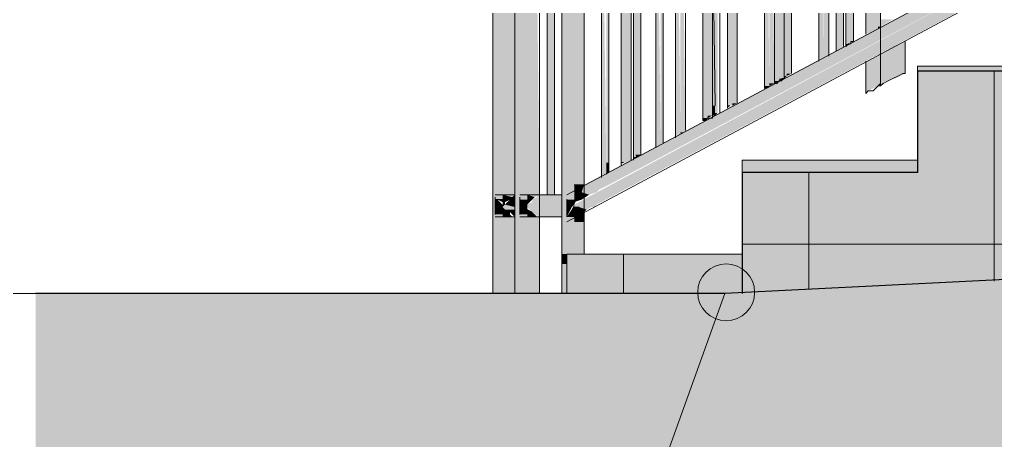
# Model space of a CAD drawing. Header units: millimetres. Extents: x -11345 to 411485, y -9810 to 73012.
# Drawn here: x 113421 to 115093, y -2861 to -2140 of the extents above; entities that cross this region are included whole.
import ezdxf

# ---------------------------------------------------------------- set-up
doc = ezdxf.new("R2010")
doc.units = ezdxf.units.MM
for name, color, linetype in [('PDF _Аннотация', 7, 'Continuous'), ('PDF _Лестницы', 7, 'Continuous'), ('PDF _Линии', 7, 'Continuous'), ('PDF _Отметки', 7, 'Continuous'), ('PDF _Узлы', 7, 'Continuous')]:
    doc.layers.add(name, color=color, linetype=linetype)
doc.layers.add('PDF _Ограждение', color=7, linetype='Continuous', true_color=0x7f7f7f)
doc.layers.add('PDF _Стены штриховка поверхности', color=7, linetype='Continuous', true_color=0xcacbcc)

msp = doc.modelspace()

# ---------------------------------------------------------------- hatches: boundary and pattern name
at = {"layer": 'PDF _Лестницы', "true_color": 0xbabfc5, "transparency": 33554559}
h = msp.add_hatch(color=9, dxfattribs=at)
h.paths.add_polyline_path([(114959.48235, -2219.98621), (114959.48235, -2228.45142), (115255.76477, -2228.45142), (115255.76477, -2219.98621)])
h.paths.add_polyline_path([(114959.48235, -2380.82524), (114658.96732, -2380.82524), (114658.96732, -2401.98827), (114959.48235, -2401.98827)])
at = {"layer": 'PDF _Лестницы', "true_color": 0x3a3a3a, "transparency": 33554559}
msp.add_hatch(color=250, dxfattribs=at).paths.add_polyline_path([(114658.96732, -2541.66427), (114358.45229, -2541.66427), (114358.45229, -2609.38597), (114658.96732, -2609.38597)])
at = {"layer": 'PDF _Ограждение', "transparency": 33554559}
for points in [[(114824.03895, -1834.81906), (114819.80635, -1839.05167), (114819.80635, -2194.59058), (114824.03895, -2190.35797), (114828.27156, -2190.35797), (114832.50417, -2186.12536), (114832.50417, -1830.58646)], [(114515.05871, -2004.1233), (114515.05871, -1999.8907), (114510.82611, -2004.1233), (114510.82611, -2359.66221), (114519.29132, -2355.42961)], [(114523.52393, -2351.197), (114523.52393, -1995.65809), (114519.29132, -1999.8907), (114519.29132, -2355.42961)], [(114468.50005, -2025.28633), (114451.56962, -2033.75155), (114451.56962, -2389.29045), (114455.80223, -2385.05785), (114464.26744, -2385.05785), (114468.50005, -2380.82524)], [(114891.76065, -2203.05579), (114870.59762, -2211.521), (114870.59762, -2266.54488), (114874.83023, -2262.31227), (114891.76065, -2253.84706), (114895.99326, -2253.84706), (114900.22586, -2249.61446), (114917.15629, -2241.14924), (114921.38889, -2241.14924), (114938.31932, -2232.68403), (114938.31932, -2177.66015), (114917.15629, -2186.12536), (114895.99326, -2198.82318), (114891.76065, -2198.82318)]]:
    msp.add_hatch(color=256, dxfattribs=at).paths.add_polyline_path(points)
h = msp.add_hatch(color=256, dxfattribs=at)
h.paths.add_polyline_path([(114798.64332, -1851.74949), (114798.64332, -2207.28839), (114807.10853, -2203.05579), (114807.10853, -2173.42755), (114802.87592, -1851.74949), (114802.87592, -1847.51688)])
h.paths.add_polyline_path([(114794.41071, -1855.98209), (114794.41071, -1851.74949), (114790.17811, -1855.98209), (114790.17811, -2207.28839), (114798.64332, -2207.28839)])
h = msp.add_hatch(color=256, dxfattribs=at)
h.paths.add_polyline_path([(114553.15217, -1982.96027), (114553.15217, -2338.49918), (114557.38477, -2334.26658), (114561.61738, -2334.26658), (114557.38477, -1982.96027), (114557.38477, -1978.72767)])
h.paths.add_polyline_path([(114548.91956, -1987.19288), (114548.91956, -1982.96027), (114544.68696, -1987.19288), (114544.68696, -2338.49918), (114553.15217, -2338.49918)])
at = {"layer": 'PDF _Отметки', "transparency": 33554687}
msp.add_hatch(color=256, dxfattribs=at).paths.add_polyline_path([(114633.57168, -2558.5947), (114620.87386, -2558.5947), (114616.64126, -2562.8273), (114608.17605, -2562.8273), (114599.71083, -2571.29251), (114595.47823, -2571.29251), (114595.47823, -2575.52512), (114587.01302, -2583.99033), (114587.01302, -2588.22294), (114582.78041, -2592.45555), (114582.78041, -2596.68815), (114578.5478, -2600.92076), (114578.5478, -2617.85118), (114582.78041, -2622.08379), (114582.78041, -2630.549), (114587.01302, -2634.78161), (114587.01302, -2639.01421), (114591.24562, -2639.01421), (114595.47823, -2643.24682), (114595.47823, -2647.47942), (114599.71083, -2651.71203), (114603.94344, -2651.71203), (114608.17605, -2655.94464), (114612.40865, -2655.94464), (114616.64126, -2660.17724), (114642.03689, -2660.17724), (114646.2695, -2655.94464), (114650.50211, -2655.94464), (114654.73471, -2651.71203), (114658.96732, -2651.71203), (114667.43253, -2643.24682), (114667.43253, -2639.01421), (114671.66514, -2639.01421), (114671.66514, -2634.78161), (114675.89774, -2630.549), (114675.89774, -2622.08379), (114680.13035, -2617.85118), (114680.13035, -2600.92076), (114675.89774, -2596.68815), (114675.89774, -2592.45555), (114671.66514, -2588.22294), (114671.66514, -2583.99033), (114667.43253, -2579.75773), (114667.43253, -2575.52512), (114663.19993, -2571.29251), (114658.96732, -2571.29251), (114650.50211, -2562.8273), (114642.03689, -2562.8273)])
at = {"layer": 'PDF _Стены штриховка поверхности', "true_color": 0x3a3a3a, "transparency": 33554687}
h = msp.add_hatch(color=250, dxfattribs=at)
h.paths.add_polyline_path([(141701.08737, -2740.59676), (139673.66907, -2740.59676), (139673.66907, -2749.06197), (141701.08737, -2749.06197)], flags=17)
h.paths.add_polyline_path([(146903.80672, -1815.34907), (147025.70578, -1868.67991), (147025.70578, -1809.42343), (146869.09935, -1741.70173), (144735.86591, -1741.70173), (144735.86591, -1889.84294), (141739.18082, -1889.84294), (141739.18082, -2719.43373), (141739.18082, -2770.225), (141739.18082, -2791.38803), (141701.08737, -2791.38803), (141701.08737, -2770.225), (139703.29731, -2770.225), (139673.66907, -2770.225), (139673.66907, -2791.38803), (139631.34301, -2791.38803), (139631.34301, -2770.225), (136770.10132, -2770.225), (136770.10132, -2791.38803), (136732.00787, -2791.38803), (136732.00787, -1974.49506), (135902.41708, -1974.49506), (135902.41708, -2947.99445), (135898.18447, -2956.45967), (135889.71926, -2964.92488), (135877.02144, -2973.39009), (135851.62581, -2981.8553), (135826.23017, -2973.39009), (135809.29975, -2956.45967), (135805.06714, -2943.76185), (135800.83454, -2926.83142), (135800.83454, -1974.49506), (127568.41577, -1974.49506), (127568.41577, -2765.99239), (127564.18316, -2774.45761), (127555.71795, -2787.15542), (127543.02013, -2795.62064), (127534.55492, -2799.85324), (127509.15928, -2799.85324), (127496.46147, -2795.62064), (127483.76365, -2787.15542), (127475.29844, -2774.45761), (127471.06583, -2765.99239), (127471.06583, -2562.8273), (127466.83322, -2562.8273), (127471.06583, -1974.49506), (126992.78135, -1974.49506), (125896.53638, -1978.72767), (125896.53638, -1974.49506), (119581.48815, -1974.49506), (119577.25555, -2465.47736), (119573.02294, -2478.17518), (119564.55773, -2490.873), (119556.09252, -2495.10561), (119530.69688, -2503.57082), (119505.30125, -2495.10561), (119496.83603, -2490.873), (119488.37082, -2478.17518), (119484.13822, -2473.94258), (119484.13822, -2465.47736), (119479.90561, -2448.54694), (119479.90561, -1974.49506), (118523.33664, -1974.49506), (118523.33664, -1889.84294), (117566.76767, -1889.84294), (117566.76767, -1690.91046), (116296.98586, -1690.91046), (116296.98586, -1889.84294), (115556.2798, -1889.84294), (115556.2798, -2059.14718), (115259.99738, -2059.14718), (115259.99738, -2228.45142), (114959.48235, -2228.45142), (114959.48235, -2401.98827), (114658.96732, -2401.98827), (114658.96732, -2609.38597), (114917.15629, -2596.68815), (115734.04926, -2554.36209), (117499.04598, -2490.873), (118552.96488, -2473.94258), (118574.12791, -2473.94258), (118574.12791, -2821.01627), (118607.98876, -2821.01627), (125888.07117, -2765.99239), (125909.2342, -2765.99239), (125909.2342, -2994.55312), (126895.43141, -3032.64657), (126992.78135, -3032.64657), (127009.71177, -3036.87918), (127725.02219, -3062.27482), (127725.02219, -3155.39215), (127763.11565, -3155.39215), (127763.11565, -2473.94258), (127725.02219, -2473.94258), (127725.02219, -2469.70997), (127843.53516, -2469.70997), (127843.53516, -2291.94052), (127623.43965, -2291.94052), (127623.43965, -2245.38185), (127619.20704, -2249.61446), (127614.97444, -2249.61446), (127614.97444, -2025.28633), (127636.13747, -2004.1233), (127669.99831, -2004.1233), (127686.92874, -2050.68197), (127784.27868, -2050.68197), (127801.2091, -2004.1233), (127835.06995, -2004.1233), (127852.00037, -2050.68197), (127953.58292, -2050.68197), (127970.51334, -2004.1233), (128004.37419, -2004.1233), (128021.30462, -2050.68197), (128118.65456, -2050.68197), (128135.58498, -2004.1233), (128169.44583, -2004.1233), (128186.37625, -2050.68197), (128283.72619, -2050.68197), (128300.65662, -2004.1233), (128338.75007, -2004.1233), (128338.75007, -2012.58852), (128342.98268, -2025.28633), (128355.68049, -2050.68197), (128453.03043, -2050.68197), (128457.26304, -2042.21676), (128457.26304, -2025.28633), (128465.72825, -2012.58852), (128469.96086, -2004.1233), (128512.28692, -2004.1233), (128529.21734, -2050.68197), (128626.56728, -2050.68197), (128643.49771, -2004.1233), (128677.35855, -2004.1233), (128694.28898, -2050.68197), (128791.63892, -2050.68197), (128808.56934, -2004.1233), (128842.43019, -2004.1233), (128859.36061, -2050.68197), (128956.71055, -2050.68197), (128973.64098, -2004.1233), (129011.73443, -2004.1233), (129028.66486, -2050.68197), (129126.0148, -2050.68197), (129142.94522, -2004.1233), (129176.80607, -2004.1233), (129185.27128, -2025.28633), (129193.73649, -2050.68197), (129291.08643, -2050.68197), (129291.08643, -2025.28633), (129312.24946, -2004.1233), (129346.11031, -2004.1233), (129363.04073, -2050.68197), (129460.39067, -2050.68197), (129477.3211, -2004.1233), (129511.18195, -2004.1233), (129528.11237, -2050.68197), (129625.46231, -2050.68197), (129642.39273, -2004.1233), (129680.48619, -2004.1233), (129697.41661, -2050.68197), (129794.76655, -2050.68197), (129811.69698, -2004.1233), (129845.55782, -2004.1233), (129862.48825, -2050.68197), (129959.83819, -2050.68197), (129976.76861, -2004.1233), (130010.62946, -2004.1233), (130019.09467, -2025.28633), (130027.55988, -2050.68197), (130124.90982, -2050.68197), (130124.90982, -2025.28633), (130146.07285, -2004.1233), (130179.9337, -2004.1233), (130196.86413, -2050.68197), (130294.21406, -2050.68197), (130311.14449, -2004.1233), (130345.00534, -2004.1233), (130361.93576, -2050.68197), (130463.51831, -2050.68197), (130480.44873, -2004.1233), (130514.30958, -2004.1233), (130531.24, -2050.68197), (130628.58994, -2050.68197), (130645.52037, -2004.1233), (130679.38122, -2004.1233), (130696.31164, -2050.68197), (130793.66158, -2050.68197), (130810.592, -2004.1233), (130848.68546, -2004.1233), (130848.68546, -2012.58852), (130852.91806, -2025.28633), (130865.61588, -2050.68197), (130962.96582, -2050.68197), (130967.19843, -2042.21676), (130967.19843, -2025.28633), (130975.66364, -2012.58852), (130979.89624, -2004.1233), (131017.9897, -2004.1233), (131039.15273, -2050.68197), (131136.50267, -2050.68197), (131153.43309, -2004.1233), (131187.29394, -2004.1233), (131204.22437, -2050.68197), (131301.5743, -2050.68197), (131318.50473, -2004.1233), (131352.36558, -2004.1233), (131369.296, -2050.68197), (131466.64594, -2050.68197), (131483.57636, -2004.1233), (131521.66982, -2004.1233), (131538.60024, -2050.68197), (131635.95018, -2050.68197), (131652.88061, -2004.1233), (131686.74146, -2004.1233), (131690.97406, -2021.05373), (131695.20667, -2025.28633), (131695.20667, -2033.75155), (131703.67188, -2050.68197), (131801.02182, -2050.68197), (131809.48703, -2033.75155), (131809.48703, -2025.28633), (131813.71964, -2021.05373), (131817.95224, -2004.1233), (131864.51091, -2004.1233), (131881.44133, -2050.68197), (131978.79127, -2050.68197), (131995.7217, -2004.1233), (132029.58255, -2004.1233), (132046.51297, -2050.68197), (132143.86291, -2050.68197), (132160.79333, -2004.1233), (132198.88679, -2004.1233), (132215.81721, -2050.68197), (132313.16715, -2050.68197), (132330.09757, -2004.1233), (132363.95842, -2004.1233), (132363.95842, -2063.37979), (132402.05188, -2063.37979), (132402.05188, -2291.94052), (132101.53685, -2291.94052), (132101.53685, -2469.70997), (132270.84109, -2469.70997), (132270.84109, -2473.94258), (127767.34825, -2473.94258), (127767.34825, -3155.39215), (132258.14327, -3176.55518), (132270.84109, -3176.55518), (136609.26229, -3290.83554), (143144.40603, -3273.90512), (144735.86591, -3256.97469), (144773.95936, -3256.97469), (146268.06929, -3223.11385), (149226.66092, -3142.69433), (149243.59135, -3142.69433), (149243.59135, -3138.46173), (156997.72563, -3019.94876), (159177.51775, -2986.08791), (159177.51775, -2952.22706), (159160.58732, -2952.22706), (159160.58732, -1889.84294), (151888.97013, -1889.84294), (151893.20273, -2753.29458), (151893.20273, -2765.99239), (151888.97013, -2774.45761), (151884.73752, -2787.15542), (151867.8071, -2804.08585), (151842.41146, -2812.55106), (151817.01583, -2804.08585), (151800.0854, -2787.15542), (151795.8528, -2778.69021), (151795.8528, -2774.45761), (151791.62019, -2757.52718), (151791.62019, -1889.84294), (149086.98492, -1889.84294), (149086.98492, -1902.54076), (149171.63704, -1940.63421), (149501.78032, -1940.63421), (149531.40856, -1944.86682), (149548.33898, -1953.33203), (149577.96723, -1982.96027), (149590.66504, -2008.35591), (149594.89765, -2033.75155), (149594.89765, -2190.35797), (149586.43244, -2215.75361), (149573.73462, -2241.14924), (149556.8042, -2253.84706), (149548.33898, -2262.31227), (149539.87377, -2266.54488), (149518.71074, -2270.77749), (149506.01292, -2275.01009), (149184.33486, -2275.01009), (149184.33486, -2270.77749), (149167.40444, -2270.77749), (149091.21753, -2236.91664), (149086.98492, -2236.91664), (149086.98492, -2774.45761), (149082.75232, -2778.69021), (149108.14795, -2787.15542), (149108.14795, -2791.38803), (149120.84577, -2795.62064), (149146.24141, -2808.31845), (149150.47401, -2812.55106), (149226.66092, -2842.1793), (149226.66092, -2846.41191)])
h.paths.add_polyline_path([(147025.70578, -1741.70173), (147008.77535, -1741.70173), (147008.77535, -1745.93434), (147025.70578, -1754.39955)], flags=17)
at = {"layer": 'PDF _Узлы', "true_color": 0xffffff, "transparency": 33554687}
msp.add_hatch(color=7, dxfattribs=at).paths.add_polyline_path([(118574.12791, -2825.24888), (118574.12791, -2473.94258), (117490.58077, -2490.873), (115729.81665, -2554.36209), (114629.33908, -2609.38597), (113448.44199, -2609.38597), (113448.44199, -5652.62972), (166626.90439, -5652.62972), (166626.90439, -2808.31845), (164260.87761, -2808.31845), (162597.46343, -2952.22706), (158627.27896, -3007.25094), (149175.86965, -3146.92694), (145154.8939, -3256.97469), (143123.243, -3273.90512), (136609.26229, -3290.83554), (136033.62787, -3273.90512), (132253.91067, -3176.55518), (127725.02219, -3155.39215), (127725.02219, -3062.27482), (125909.2342, -2994.55312), (125909.2342, -2765.99239), (120694.66355, -2804.08585), (119264.0427, -2816.78367)])

# ---------------------------------------------------------------- linework, layer by layer
at = {"layer": 'PDF _Аннотация', "lineweight": 20}
msp.add_lwpolyline([(113469.60502, -2609.38597), (112872.80757, -2609.38597)], dxfattribs=at)
at = {"layer": 'PDF _Лестницы', "lineweight": 9}
for points in [[(114358.45229, -2609.38597), (114358.45229, -2541.66427), (114658.96732, -2541.66427), (114658.96732, -2380.82524), (114959.48235, -2380.82524), (114959.48235, -2219.98621), (115255.76477, -2219.98621), (115255.76477, -2059.14718)], [(114455.80223, -2609.38597), (114455.80223, -2541.66427)]]:
    msp.add_lwpolyline(points, dxfattribs=at)
at = {"layer": 'PDF _Лестницы', "color": 9, "lineweight": 0, "true_color": 0xbabfc5}
msp.add_lwpolyline([(114658.96732, -2609.38597), (114658.96732, -2609.38597), (114658.96732, -2609.38597)], dxfattribs=at)
at = {"layer": 'PDF _Линии', "lineweight": 30}
for points in [[(118523.33664, -1889.84294), (115556.2798, -1889.84294), (115556.2798, -2059.14718), (115259.99738, -2059.14718), (115259.99738, -2228.45142), (114959.48235, -2228.45142), (114959.48235, -2401.98827), (114658.96732, -2401.98827), (114658.96732, -2609.38597)], [(122734.77966, -2791.38803), (120694.66355, -2804.08585), (119509.53385, -2812.55106), (118574.12791, -2825.24888), (118574.12791, -2473.94258), (117490.58077, -2490.873), (115729.81665, -2554.36209), (114629.33908, -2609.38597), (113448.44199, -2609.38597)]]:
    msp.add_lwpolyline(points, dxfattribs=at)
at = {"layer": 'PDF _Ограждение', "color": 7, "lineweight": 9, "ltscale": 3.555878}
for points in [[(114895.99326, -2253.84706), (114895.99326, -1098.34561)], [(114870.59762, -1111.04343), (114870.59762, -2164.96233)], [(114832.50417, -1132.20646), (114832.50417, -2186.12536)], [(114836.73677, -1132.20646), (114836.73677, -2186.12536)], [(114849.43459, -2177.66015), (114849.43459, -1123.74125)], [(114790.17811, -1153.36949), (114790.17811, -2211.521)], [(114807.10853, -2203.05579), (114807.10853, -1144.90428)], [(114819.80635, -2194.59058), (114819.80635, -1140.67167)], [(114743.61944, -1178.76512), (114743.61944, -2232.68403)], [(114697.06077, -1204.16076), (114697.06077, -2258.07967)], [(114650.50211, -1229.5564), (114650.50211, -2283.4753)], [(114620.87386, -2300.40573), (114620.87386, -1246.48682)], [(114633.57168, -2291.94052), (114633.57168, -1238.02161)], [(114591.24562, -1259.18464), (114591.24562, -2313.10355)], [(114544.68696, -2342.73179), (114544.68696, -1284.58028)], [(114561.61738, -1276.11506), (114561.61738, -2330.03397)], [(114523.52393, -2351.197), (114523.52393, -1297.27809)], [(114485.43047, -2372.36003), (114485.43047, -1318.44112)], [(114510.82611, -1305.74331), (114510.82611, -2359.66221)], [(114451.56962, -2389.29045), (114451.56962, -1335.37155)], [(114468.50005, -1326.90634), (114468.50005, -2380.82524)], [(114472.73265, -1326.90634), (114472.73265, -2380.82524)], [(114417.70877, -1352.30197), (114417.70877, -2410.45349)], [(114430.40659, -2401.98827), (114430.40659, -1343.83676)], [(114388.08053, -2541.66427), (114388.08053, -1369.2324)]]:
    msp.add_lwpolyline(points, dxfattribs=at)
at = {"layer": 'PDF _Ограждение', "color": 7, "lineweight": 9}
for points in [[(114849.43459, -1115.27603), (114849.43459, -2177.66015), (114845.20199, -2177.66015), (114845.20199, -2181.89276), (114840.96938, -2181.89276), (114836.73677, -2186.12536), (114836.73677, -1123.74125)], [(114730.92162, -1182.99773), (114730.92162, -2241.14924), (114726.68902, -2241.14924), (114726.68902, -2245.38185), (114722.45641, -2245.38185), (114718.2238, -2249.61446), (114713.9912, -2249.61446), (114713.9912, -1191.46294)], [(114608.17605, -1246.48682), (114608.17605, -2304.63833), (114608.17605, -2308.87094), (114603.94344, -2308.87094), (114599.71083, -2308.87094), (114595.47823, -2313.10355), (114591.24562, -2313.10355), (114591.24562, -1254.95203)], [(114485.43047, -1309.97591), (114485.43047, -2372.36003), (114481.19786, -2372.36003), (114476.96526, -2376.59264), (114472.73265, -2376.59264), (114472.73265, -2380.82524), (114472.73265, -1318.44112)], [(114349.98708, -2609.38597), (114349.98708, -1381.93022), (114354.21968, -1381.93022), (114362.6849, -1377.69761), (114371.15011, -1373.465), (114379.61532, -1369.2324), (114383.84793, -1364.99979)], [(114388.08053, -1360.76718), (114388.08053, -2541.66427)], [(116055.72732, -1800.95821), (115556.2798, -1800.95821), (114358.45229, -2440.08173)], [(114358.45229, -2486.64039), (115568.97762, -1839.05167), (116055.72732, -1839.05167)], [(114938.31932, -2177.66015), (114938.31932, -2232.68403), (114934.08671, -2232.68403), (114925.6215, -2236.91664), (114917.15629, -2241.14924), (114908.69108, -2245.38185), (114900.22586, -2249.61446), (114895.99326, -2253.84706)], [(114819.80635, -2194.59058), (114819.80635, -2194.59058)], [(114790.17811, -2211.521), (114790.17811, -2211.521)], [(114870.59762, -2211.521), (114870.59762, -2266.54488), (114874.83023, -2262.31227), (114883.29544, -2262.31227), (114891.76065, -2253.84706), (114895.99326, -2249.61446)], [(114697.06077, -2258.07967), (114697.06077, -2258.07967)], [(114633.57168, -2291.94052), (114633.57168, -2291.94052)], [(114544.68696, -2338.49918), (114544.68696, -2338.49918)], [(114510.82611, -2359.66221), (114510.82611, -2359.66221)], [(114451.56962, -2389.29045), (114451.56962, -2389.29045)], [(114417.70877, -2410.45349), (114417.70877, -2410.45349)], [(114269.56756, -2440.08173), (114235.70671, -2440.08173)], [(114349.98708, -2440.08173), (114278.03277, -2440.08173)], [(114235.70671, -2444.31433), (114235.70671, -2461.24476), (114235.70671, -2473.94258)], [(114278.03277, -2444.31433), (114278.03277, -2461.24476), (114278.03277, -2473.94258)], [(114358.45229, -2478.17518), (114358.45229, -2473.94258), (114358.45229, -2469.70997), (114358.45229, -2461.24476), (114358.45229, -2457.01215), (114358.45229, -2452.77955), (114358.45229, -2448.54694)], [(114235.70671, -2478.17518), (114269.56756, -2478.17518)], [(114278.03277, -2478.17518), (114349.98708, -2478.17518)]]:
    msp.add_lwpolyline(points, dxfattribs=at)
at = {"layer": 'PDF _Ограждение', "color": 7, "lineweight": 9, "ltscale": 3.555878}
msp.add_lwpolyline([(114713.9912, -2249.61446), (114713.9912, -1195.69555)], close=True, dxfattribs=at)
at = {"layer": 'PDF _Ограждение', "color": 7, "lineweight": 9, "ltscale": 5.291485}
for points in [[(114231.47411, -1381.93022), (114231.47411, -2609.38597)], [(114269.56756, -2609.38597), (114269.56756, -1381.93022)], [(114311.89362, -1381.93022), (114311.89362, -2609.38597)]]:
    msp.add_lwpolyline(points, dxfattribs=at)
at = {"layer": 'PDF _Ограждение', "color": 7, "lineweight": 9, "ltscale": 3.59821}
for points in [[(114324.59144, -1381.93022), (114324.59144, -2440.08173)], [(114337.28926, -2440.08173), (114337.28926, -1381.93022)], [(114349.98708, -1381.93022), (114349.98708, -2609.38597)]]:
    msp.add_lwpolyline(points, dxfattribs=at)
at = {"layer": 'PDF _Ограждение', "lineweight": 0}
for points in [[(114612.40865, -2287.70791), (114608.17605, -1953.33203), (114612.40865, -2287.70791)], [(114895.99326, -2253.84706), (114891.76065, -2253.84706), (114895.99326, -2253.84706)], [(114637.80429, -2287.70791), (114633.57168, -2287.70791), (114637.80429, -2287.70791)], [(114544.68696, -2338.49918), (114544.68696, -2338.49918), (114544.68696, -2338.49918)], [(114544.68696, -2338.49918), (114544.68696, -2338.49918), (114544.68696, -2338.49918)], [(114557.38477, -2334.26658), (114553.15217, -2334.26658), (114557.38477, -2334.26658)], [(114481.19786, -2372.36003), (114476.96526, -2372.36003), (114481.19786, -2372.36003)], [(114455.80223, -2385.05785), (114451.56962, -2385.05785), (114455.80223, -2385.05785)], [(114388.08053, -2423.1513), (114371.15011, -2423.1513), (114388.08053, -2423.1513)], [(114269.56756, -2444.31433), (114269.56756, -2440.08173), (114269.56756, -2444.31433)], [(114248.40453, -2448.54694), (114235.70671, -2448.54694), (114248.40453, -2448.54694)], [(114278.03277, -2448.54694), (114278.03277, -2448.54694), (114278.03277, -2448.54694)], [(114278.03277, -2448.54694), (114278.03277, -2448.54694), (114278.03277, -2448.54694)], [(114286.49799, -2452.77955), (114278.03277, -2448.54694), (114286.49799, -2452.77955)], [(114286.49799, -2452.77955), (114278.03277, -2452.77955), (114286.49799, -2452.77955)], [(114358.45229, -2448.54694), (114358.45229, -2448.54694), (114358.45229, -2448.54694)], [(114358.45229, -2448.54694), (114358.45229, -2448.54694), (114358.45229, -2448.54694)], [(114366.9175, -2452.77955), (114358.45229, -2448.54694), (114366.9175, -2452.77955)], [(114366.9175, -2457.01215), (114358.45229, -2457.01215), (114366.9175, -2457.01215)], [(114371.15011, -2457.01215), (114371.15011, -2457.01215), (114371.15011, -2457.01215)], [(114239.93932, -2469.70997), (114235.70671, -2469.70997), (114239.93932, -2469.70997)], [(114282.26538, -2469.70997), (114278.03277, -2469.70997), (114282.26538, -2469.70997)], [(114299.1958, -2469.70997), (114290.73059, -2465.47736), (114299.1958, -2469.70997)], [(114299.1958, -2469.70997), (114290.73059, -2469.70997), (114299.1958, -2469.70997)], [(114379.61532, -2461.24476), (114371.15011, -2461.24476), (114379.61532, -2461.24476)], [(114388.08053, -2469.70997), (114371.15011, -2469.70997), (114388.08053, -2469.70997)], [(114269.56756, -2478.17518), (114248.40453, -2478.17518), (114269.56756, -2478.17518)], [(114307.66102, -2478.17518), (114290.73059, -2478.17518), (114307.66102, -2478.17518)]]:
    msp.add_lwpolyline(points, dxfattribs=at)
for points in [[(114836.73677, -2186.12536), (114836.73677, -2186.12536), (114836.73677, -2186.12536)], [(114845.20199, -2177.66015), (114845.20199, -2177.66015), (114845.20199, -2177.66015)], [(114819.80635, -2194.59058), (114819.80635, -2194.59058), (114819.80635, -2194.59058)], [(114790.17811, -2207.28839), (114790.17811, -2207.28839), (114790.17811, -2207.28839)], [(114713.9912, -2249.61446), (114713.9912, -2249.61446), (114713.9912, -2249.61446)], [(114730.92162, -2241.14924), (114730.92162, -2241.14924), (114730.92162, -2241.14924)], [(114612.40865, -2304.63833), (114612.40865, -2304.63833), (114612.40865, -2304.63833)], [(114510.82611, -2359.66221), (114510.82611, -2359.66221), (114510.82611, -2359.66221)], [(114472.73265, -2376.59264), (114472.73265, -2376.59264), (114472.73265, -2376.59264)], [(114417.70877, -2406.22088), (114417.70877, -2406.22088), (114417.70877, -2406.22088)], [(114269.56756, -2440.08173), (114269.56756, -2440.08173), (114269.56756, -2440.08173)], [(114278.03277, -2448.54694), (114278.03277, -2448.54694), (114278.03277, -2448.54694)], [(114358.45229, -2448.54694), (114358.45229, -2448.54694), (114358.45229, -2448.54694)], [(114278.03277, -2469.70997), (114278.03277, -2469.70997), (114278.03277, -2469.70997)], [(114388.08053, -2469.70997), (114388.08053, -2469.70997), (114388.08053, -2469.70997)], [(114269.56756, -2478.17518), (114269.56756, -2478.17518), (114269.56756, -2478.17518)], [(114358.45229, -2478.17518), (114358.45229, -2478.17518), (114358.45229, -2478.17518)]]:
    msp.add_lwpolyline(points, close=True, dxfattribs=at)
at = {"layer": 'PDF _Ограждение', "transparency": 33554559}
for points in [[(114845.20199, -1132.20646), (114836.73677, -1132.20646), (114845.20199, -2181.89276)], [(114836.73677, -1132.20646), (114845.20199, -2181.89276), (114836.73677, -2181.89276)], [(114849.43459, -1123.74125), (114845.20199, -1123.74125), (114849.43459, -2177.66015)], [(114845.20199, -1123.74125), (114849.43459, -2177.66015), (114845.20199, -2177.66015)], [(114722.45641, -1195.69555), (114713.9912, -1195.69555), (114722.45641, -2245.38185)], [(114713.9912, -1195.69555), (114722.45641, -2245.38185), (114713.9912, -2245.38185)], [(114730.92162, -1187.23034), (114722.45641, -1187.23034), (114730.92162, -2241.14924)], [(114722.45641, -1187.23034), (114730.92162, -2241.14924), (114722.45641, -2241.14924)], [(114599.71083, -1259.18464), (114591.24562, -1259.18464), (114599.71083, -2308.87094)], [(114591.24562, -1259.18464), (114599.71083, -2308.87094), (114591.24562, -2308.87094)], [(114608.17605, -1254.95203), (114599.71083, -1254.95203), (114608.17605, -2173.42755)], [(114599.71083, -1254.95203), (114608.17605, -2173.42755), (114599.71083, -2173.42755)], [(114485.43047, -1318.44112), (114476.96526, -1318.44112), (114485.43047, -2372.36003)], [(114476.96526, -1318.44112), (114485.43047, -2372.36003), (114476.96526, -2372.36003)], [(114476.96526, -1322.67373), (114472.73265, -1322.67373), (114476.96526, -2376.59264)], [(114472.73265, -1322.67373), (114476.96526, -2376.59264), (114472.73265, -2376.59264)], [(114371.15011, -1386.16282), (114349.98708, -1386.16282), (114371.15011, -2448.54694)], [(114349.98708, -1386.16282), (114371.15011, -2448.54694), (114349.98708, -2448.54694)], [(114388.08053, -1373.465), (114371.15011, -1373.465), (114388.08053, -2423.1513)], [(114371.15011, -1373.465), (114388.08053, -2423.1513), (114371.15011, -2423.1513)], [(114735.15423, -1885.61033), (114730.92162, -1885.61033), (114735.15423, -2236.91664)], [(114730.92162, -1885.61033), (114735.15423, -2236.91664), (114730.92162, -2236.91664)], [(114743.61944, -1885.61033), (114735.15423, -1885.61033), (114743.61944, -2173.42755)], [(114735.15423, -1885.61033), (114743.61944, -2173.42755), (114735.15423, -2173.42755)], [(114701.29338, -1902.54076), (114697.06077, -1902.54076), (114705.52599, -2253.84706)], [(114697.06077, -1902.54076), (114705.52599, -2253.84706), (114697.06077, -2253.84706)], [(114709.75859, -1902.54076), (114705.52599, -1902.54076), (114713.9912, -2249.61446)], [(114705.52599, -1902.54076), (114713.9912, -2249.61446), (114705.52599, -2249.61446)], [(114642.03689, -1936.40161), (114633.57168, -1936.40161), (114642.03689, -2287.70791)], [(114633.57168, -1936.40161), (114642.03689, -2287.70791), (114633.57168, -2287.70791)], [(114650.50211, -1932.169), (114642.03689, -1932.169), (114650.50211, -2173.42755)], [(114642.03689, -1932.169), (114650.50211, -2173.42755), (114642.03689, -2173.42755)], [(114608.17605, -1953.33203), (114612.40865, -2287.70791), (114608.17605, -2287.70791)], [(114616.64126, -1949.09943), (114612.40865, -1949.09943), (114616.64126, -2300.40573)], [(114612.40865, -1949.09943), (114616.64126, -2300.40573), (114612.40865, -2300.40573)], [(114870.59762, -1978.72767), (114870.59762, -2156.49712), (114891.76065, -2156.49712)], [(114870.59762, -1978.72767), (114891.76065, -1978.72767), (114891.76065, -2156.49712)], [(114891.76065, -1978.72767), (114891.76065, -2152.26452), (114895.99326, -2152.26452)], [(114891.76065, -1978.72767), (114895.99326, -1978.72767), (114895.99326, -2152.26452)], [(115166.88004, -2008.35591), (114430.40659, -2423.1513), (114388.08053, -2423.1513)], [(115209.20611, -2008.35591), (115166.88004, -2008.35591), (114430.40659, -2423.1513)], [(115145.71701, -2042.21676), (114409.24356, -2457.01215), (114371.15011, -2457.01215)], [(115188.04308, -2042.21676), (115145.71701, -2042.21676), (114409.24356, -2457.01215)], [(114421.94138, -2054.91458), (114417.70877, -2054.91458), (114426.17399, -2406.22088)], [(114417.70877, -2054.91458), (114426.17399, -2406.22088), (114417.70877, -2406.22088)], [(114430.40659, -2050.68197), (114426.17399, -2050.68197), (114430.40659, -2385.05785)], [(114426.17399, -2050.68197), (114430.40659, -2385.05785), (114426.17399, -2385.05785)], [(114248.40453, -2084.54282), (114231.47411, -2084.54282), (114248.40453, -2448.54694)], [(114231.47411, -2084.54282), (114248.40453, -2448.54694), (114231.47411, -2448.54694)], [(114269.56756, -2080.31021), (114248.40453, -2080.31021), (114269.56756, -2440.08173)], [(114248.40453, -2080.31021), (114269.56756, -2440.08173), (114248.40453, -2440.08173)], [(114290.73059, -2080.31021), (114269.56756, -2080.31021), (114290.73059, -2448.54694)], [(114269.56756, -2080.31021), (114290.73059, -2448.54694), (114269.56756, -2448.54694)], [(114307.66102, -2080.31021), (114290.73059, -2080.31021), (114311.89362, -2440.08173)], [(114290.73059, -2080.31021), (114311.89362, -2440.08173), (114290.73059, -2440.08173)], [(114328.82405, -2080.31021), (114324.59144, -2080.31021), (114328.82405, -2440.08173)], [(114324.59144, -2080.31021), (114328.82405, -2440.08173), (114324.59144, -2440.08173)], [(114337.28926, -2080.31021), (114328.82405, -2080.31021), (114337.28926, -2440.08173)], [(114328.82405, -2080.31021), (114337.28926, -2440.08173), (114328.82405, -2440.08173)], [(114895.99326, -2139.5667), (114917.15629, -2139.5667), (114895.99326, -2152.26452)], [(114870.59762, -2156.49712), (114891.76065, -2156.49712), (114870.59762, -2164.96233)], [(114891.76065, -2152.26452), (114895.99326, -2152.26452), (114891.76065, -2156.49712)], [(114599.71083, -2173.42755), (114599.71083, -2304.63833), (114608.17605, -2304.63833)], [(114599.71083, -2173.42755), (114608.17605, -2173.42755), (114608.17605, -2304.63833)], [(114642.03689, -2173.42755), (114642.03689, -2283.4753), (114650.50211, -2283.4753)], [(114642.03689, -2173.42755), (114650.50211, -2173.42755), (114650.50211, -2283.4753)], [(114735.15423, -2173.42755), (114735.15423, -2232.68403), (114743.61944, -2232.68403)], [(114735.15423, -2173.42755), (114743.61944, -2173.42755), (114743.61944, -2232.68403)], [(114845.20199, -2181.89276), (114836.73677, -2181.89276), (114836.73677, -2186.12536)], [(114836.73677, -2181.89276), (114836.73677, -2186.12536), (114836.73677, -2186.12536)], [(114845.20199, -2177.66015), (114845.20199, -2181.89276), (114845.20199, -2181.89276)], [(114845.20199, -2177.66015), (114849.43459, -2177.66015), (114849.43459, -2177.66015)], [(114735.15423, -2236.91664), (114730.92162, -2236.91664), (114730.92162, -2241.14924)], [(114730.92162, -2236.91664), (114730.92162, -2241.14924), (114730.92162, -2241.14924)], [(114735.15423, -2232.68403), (114743.61944, -2232.68403), (114735.15423, -2236.91664)], [(114701.29338, -2258.07967), (114697.06077, -2258.07967), (114697.06077, -2253.84706)], [(114697.06077, -2253.84706), (114705.52599, -2253.84706), (114701.29338, -2258.07967)], [(114713.9912, -2249.61446), (114705.52599, -2249.61446), (114705.52599, -2253.84706)], [(114705.52599, -2249.61446), (114713.9912, -2249.61446), (114713.9912, -2249.61446)], [(114713.9912, -2249.61446), (114713.9912, -2249.61446), (114705.52599, -2249.61446)], [(114722.45641, -2245.38185), (114713.9912, -2245.38185), (114713.9912, -2249.61446)], [(114713.9912, -2245.38185), (114713.9912, -2249.61446), (114713.9912, -2249.61446)], [(114726.68902, -2245.38185), (114722.45641, -2245.38185), (114722.45641, -2241.14924)], [(114722.45641, -2241.14924), (114730.92162, -2241.14924), (114726.68902, -2245.38185)], [(114726.68902, -2245.38185), (114726.68902, -2245.38185), (114722.45641, -2245.38185)], [(114701.29338, -2258.07967), (114701.29338, -2258.07967), (114697.06077, -2258.07967)], [(114612.40865, -2304.63833), (114608.17605, -2304.63833), (114608.17605, -2287.70791)], [(114608.17605, -2287.70791), (114612.40865, -2287.70791), (114612.40865, -2304.63833)], [(114642.03689, -2287.70791), (114637.80429, -2287.70791), (114633.57168, -2287.70791)], [(114633.57168, -2287.70791), (114637.80429, -2287.70791), (114633.57168, -2291.94052)], [(114642.03689, -2283.4753), (114650.50211, -2283.4753), (114642.03689, -2287.70791)], [(114599.71083, -2304.63833), (114608.17605, -2304.63833), (114599.71083, -2308.87094)], [(114612.40865, -2304.63833), (114612.40865, -2304.63833), (114608.17605, -2304.63833)], [(114616.64126, -2300.40573), (114612.40865, -2300.40573), (114612.40865, -2304.63833)], [(114612.40865, -2300.40573), (114612.40865, -2304.63833), (114612.40865, -2304.63833)], [(114595.47823, -2313.10355), (114591.24562, -2313.10355), (114591.24562, -2308.87094)], [(114591.24562, -2308.87094), (114599.71083, -2308.87094), (114595.47823, -2313.10355)], [(114595.47823, -2313.10355), (114595.47823, -2313.10355), (114591.24562, -2313.10355)], [(114485.43047, -2372.36003), (114481.19786, -2372.36003), (114476.96526, -2372.36003)], [(114476.96526, -2372.36003), (114481.19786, -2372.36003), (114476.96526, -2376.59264)], [(114426.17399, -2385.05785), (114426.17399, -2401.98827), (114430.40659, -2401.98827)], [(114426.17399, -2385.05785), (114430.40659, -2385.05785), (114430.40659, -2401.98827)], [(114472.73265, -2376.59264), (114472.73265, -2380.82524), (114472.73265, -2380.82524)], [(114472.73265, -2376.59264), (114476.96526, -2376.59264), (114476.96526, -2376.59264)], [(114417.70877, -2406.22088), (114417.70877, -2410.45349), (114417.70877, -2410.45349)], [(114417.70877, -2406.22088), (114426.17399, -2406.22088), (114426.17399, -2406.22088)], [(114426.17399, -2401.98827), (114430.40659, -2401.98827), (114426.17399, -2406.22088)], [(114371.15011, -2423.1513), (114388.08053, -2423.1513), (114388.08053, -2423.1513)], [(114388.08053, -2423.1513), (114371.15011, -2423.1513), (114383.84793, -2435.84912)], [(114371.15011, -2423.1513), (114383.84793, -2435.84912), (114371.15011, -2435.84912)], [(114388.08053, -2423.1513), (114413.47617, -2431.61652), (114383.84793, -2431.61652)], [(114430.40659, -2423.1513), (114388.08053, -2423.1513), (114413.47617, -2431.61652)], [(114269.56756, -2440.08173), (114248.40453, -2440.08173), (114265.33496, -2444.31433)], [(114248.40453, -2440.08173), (114265.33496, -2444.31433), (114248.40453, -2444.31433)], [(114269.56756, -2440.08173), (114269.56756, -2444.31433), (114265.33496, -2444.31433)], [(114311.89362, -2440.08173), (114290.73059, -2440.08173), (114303.42841, -2444.31433)], [(114290.73059, -2440.08173), (114303.42841, -2444.31433), (114290.73059, -2444.31433)], [(114349.98708, -2440.08173), (114307.66102, -2440.08173), (114307.66102, -2440.08173)], [(114349.98708, -2440.08173), (114307.66102, -2440.08173), (114349.98708, -2444.31433)], [(114307.66102, -2440.08173), (114349.98708, -2444.31433), (114307.66102, -2444.31433)], [(114383.84793, -2435.84912), (114371.15011, -2435.84912), (114375.38271, -2448.54694)], [(114371.15011, -2435.84912), (114375.38271, -2448.54694), (114371.15011, -2448.54694)], [(114379.61532, -2440.08173), (114383.84793, -2448.54694), (114371.15011, -2448.54694)], [(114383.84793, -2435.84912), (114396.54574, -2440.08173), (114379.61532, -2440.08173)], [(114396.54574, -2440.08173), (114379.61532, -2440.08173), (114383.84793, -2448.54694)], [(114413.47617, -2431.61652), (114383.84793, -2431.61652), (114409.24356, -2435.84912)], [(114383.84793, -2431.61652), (114409.24356, -2435.84912), (114383.84793, -2435.84912)], [(114409.24356, -2435.84912), (114383.84793, -2435.84912), (114396.54574, -2440.08173)], [(114235.70671, -2448.54694), (114231.47411, -2448.54694), (114235.70671, -2473.94258)], [(114231.47411, -2448.54694), (114235.70671, -2473.94258), (114231.47411, -2473.94258)], [(114235.70671, -2448.54694), (114239.93932, -2448.54694), (114239.93932, -2448.54694)], [(114239.93932, -2448.54694), (114235.70671, -2448.54694), (114244.17193, -2452.77955)], [(114235.70671, -2448.54694), (114244.17193, -2452.77955), (114235.70671, -2452.77955)], [(114235.70671, -2448.54694), (114248.40453, -2448.54694), (114239.93932, -2448.54694)], [(114244.17193, -2452.77955), (114235.70671, -2452.77955), (114248.40453, -2457.01215)], [(114235.70671, -2452.77955), (114248.40453, -2457.01215), (114235.70671, -2457.01215)], [(114248.40453, -2457.01215), (114235.70671, -2457.01215), (114248.40453, -2461.24476)], [(114235.70671, -2457.01215), (114248.40453, -2461.24476), (114235.70671, -2461.24476)], [(114248.40453, -2452.77955), (114248.40453, -2452.77955), (114239.93932, -2448.54694)], [(114248.40453, -2452.77955), (114239.93932, -2448.54694), (114248.40453, -2448.54694)], [(114265.33496, -2444.31433), (114248.40453, -2444.31433), (114261.10235, -2448.54694)], [(114248.40453, -2444.31433), (114261.10235, -2448.54694), (114248.40453, -2448.54694)], [(114261.10235, -2448.54694), (114248.40453, -2448.54694), (114252.63714, -2452.77955)], [(114248.40453, -2448.54694), (114252.63714, -2452.77955), (114248.40453, -2452.77955)], [(114248.40453, -2452.77955), (114248.40453, -2461.24476), (114248.40453, -2461.24476)], [(114248.40453, -2452.77955), (114248.40453, -2457.01215), (114252.63714, -2457.01215)], [(114248.40453, -2452.77955), (114252.63714, -2452.77955), (114252.63714, -2457.01215)], [(114252.63714, -2457.01215), (114269.56756, -2461.24476), (114248.40453, -2461.24476)], [(114248.40453, -2457.01215), (114252.63714, -2457.01215), (114248.40453, -2461.24476)], [(114256.86974, -2452.77955), (114269.56756, -2457.01215), (114252.63714, -2457.01215)], [(114269.56756, -2457.01215), (114252.63714, -2457.01215), (114269.56756, -2461.24476)], [(114261.10235, -2448.54694), (114269.56756, -2452.77955), (114256.86974, -2452.77955)], [(114269.56756, -2452.77955), (114256.86974, -2452.77955), (114269.56756, -2457.01215)], [(114265.33496, -2444.31433), (114269.56756, -2448.54694), (114261.10235, -2448.54694)], [(114269.56756, -2448.54694), (114261.10235, -2448.54694), (114269.56756, -2452.77955)], [(114269.56756, -2444.31433), (114265.33496, -2444.31433), (114269.56756, -2448.54694)], [(114278.03277, -2448.54694), (114269.56756, -2448.54694), (114278.03277, -2473.94258)], [(114269.56756, -2448.54694), (114278.03277, -2473.94258), (114269.56756, -2473.94258)], [(114278.03277, -2448.54694), (114286.49799, -2452.77955), (114278.03277, -2452.77955)], [(114290.73059, -2448.54694), (114278.03277, -2448.54694), (114290.73059, -2452.77955)], [(114278.03277, -2448.54694), (114290.73059, -2452.77955), (114282.26538, -2452.77955)], [(114278.03277, -2452.77955), (114286.49799, -2452.77955), (114286.49799, -2452.77955)], [(114286.49799, -2452.77955), (114278.03277, -2452.77955), (114290.73059, -2461.24476)], [(114278.03277, -2452.77955), (114290.73059, -2461.24476), (114278.03277, -2461.24476)], [(114282.26538, -2452.77955), (114286.49799, -2457.01215), (114290.73059, -2457.01215)], [(114282.26538, -2452.77955), (114290.73059, -2452.77955), (114290.73059, -2457.01215)], [(114286.49799, -2457.01215), (114290.73059, -2457.01215), (114290.73059, -2461.24476)], [(114303.42841, -2444.31433), (114290.73059, -2444.31433), (114299.1958, -2448.54694)], [(114290.73059, -2444.31433), (114299.1958, -2448.54694), (114290.73059, -2448.54694)], [(114299.1958, -2448.54694), (114290.73059, -2448.54694), (114294.9632, -2452.77955)], [(114290.73059, -2448.54694), (114294.9632, -2452.77955), (114290.73059, -2452.77955)], [(114299.1958, -2452.77955), (114349.98708, -2457.01215), (114290.73059, -2457.01215)], [(114290.73059, -2457.01215), (114290.73059, -2457.01215), (114290.73059, -2452.77955)], [(114290.73059, -2457.01215), (114290.73059, -2452.77955), (114294.9632, -2452.77955)], [(114349.98708, -2457.01215), (114290.73059, -2457.01215), (114349.98708, -2461.24476)], [(114290.73059, -2457.01215), (114349.98708, -2461.24476), (114290.73059, -2461.24476)], [(114290.73059, -2457.01215), (114290.73059, -2461.24476), (114290.73059, -2461.24476)], [(114307.66102, -2444.31433), (114349.98708, -2448.54694), (114299.1958, -2448.54694)], [(114349.98708, -2448.54694), (114299.1958, -2448.54694), (114349.98708, -2452.77955)], [(114299.1958, -2448.54694), (114349.98708, -2452.77955), (114299.1958, -2452.77955)], [(114349.98708, -2452.77955), (114299.1958, -2452.77955), (114349.98708, -2457.01215)], [(114349.98708, -2444.31433), (114307.66102, -2444.31433), (114349.98708, -2448.54694)], [(114349.98708, -2448.54694), (114358.45229, -2448.54694), (114358.45229, -2448.54694)], [(114358.45229, -2448.54694), (114358.45229, -2448.54694), (114349.98708, -2448.54694)], [(114358.45229, -2448.54694), (114349.98708, -2448.54694), (114358.45229, -2478.17518)], [(114349.98708, -2448.54694), (114358.45229, -2478.17518), (114349.98708, -2478.17518)], [(114358.45229, -2448.54694), (114366.9175, -2452.77955), (114358.45229, -2452.77955)], [(114358.45229, -2448.54694), (114371.15011, -2448.54694), (114371.15011, -2448.54694)], [(114371.15011, -2448.54694), (114371.15011, -2448.54694), (114358.45229, -2448.54694)], [(114358.45229, -2448.54694), (114366.9175, -2452.77955), (114371.15011, -2452.77955)], [(114358.45229, -2448.54694), (114371.15011, -2448.54694), (114371.15011, -2452.77955)], [(114366.9175, -2452.77955), (114358.45229, -2452.77955), (114371.15011, -2457.01215)], [(114358.45229, -2452.77955), (114371.15011, -2457.01215), (114358.45229, -2457.01215)], [(114371.15011, -2457.01215), (114366.9175, -2457.01215), (114358.45229, -2457.01215)], [(114358.45229, -2457.01215), (114366.9175, -2457.01215), (114358.45229, -2461.24476)], [(114366.9175, -2457.01215), (114366.9175, -2461.24476), (114358.45229, -2461.24476)], [(114366.9175, -2452.77955), (114371.15011, -2452.77955), (114371.15011, -2457.01215)], [(114371.15011, -2457.01215), (114366.9175, -2457.01215), (114366.9175, -2457.01215)], [(114371.15011, -2457.01215), (114366.9175, -2457.01215), (114366.9175, -2461.24476)], [(114371.15011, -2457.01215), (114371.15011, -2465.47736), (114366.9175, -2465.47736)], [(114371.15011, -2452.77955), (114371.15011, -2452.77955), (114371.15011, -2448.54694)], [(114371.15011, -2452.77955), (114371.15011, -2448.54694), (114383.84793, -2448.54694)], [(114371.15011, -2457.01215), (114371.15011, -2457.01215), (114371.15011, -2448.54694)], [(114371.15011, -2457.01215), (114371.15011, -2448.54694), (114375.38271, -2448.54694)], [(114371.15011, -2452.77955), (114371.15011, -2457.01215), (114371.15011, -2457.01215)], [(114371.15011, -2457.01215), (114371.15011, -2457.01215), (114371.15011, -2452.77955)], [(114409.24356, -2457.01215), (114371.15011, -2457.01215), (114405.01096, -2461.24476)], [(114371.15011, -2457.01215), (114405.01096, -2461.24476), (114371.15011, -2461.24476)], [(114371.15011, -2457.01215), (114371.15011, -2461.24476), (114371.15011, -2461.24476)], [(114371.15011, -2461.24476), (114371.15011, -2461.24476), (114371.15011, -2457.01215)], [(114248.40453, -2473.94258), (114231.47411, -2473.94258), (114248.40453, -2558.5947)], [(114231.47411, -2473.94258), (114248.40453, -2558.5947), (114231.47411, -2558.5947)], [(114248.40453, -2461.24476), (114235.70671, -2461.24476), (114248.40453, -2465.47736)], [(114235.70671, -2461.24476), (114248.40453, -2465.47736), (114235.70671, -2465.47736)], [(114248.40453, -2465.47736), (114235.70671, -2465.47736), (114239.93932, -2469.70997)], [(114235.70671, -2465.47736), (114239.93932, -2469.70997), (114235.70671, -2469.70997)], [(114235.70671, -2469.70997), (114239.93932, -2469.70997), (114239.93932, -2469.70997)], [(114235.70671, -2469.70997), (114239.93932, -2469.70997), (114235.70671, -2473.94258)], [(114235.70671, -2469.70997), (114239.93932, -2469.70997), (114239.93932, -2469.70997)], [(114239.93932, -2469.70997), (114239.93932, -2469.70997), (114235.70671, -2469.70997)], [(114239.93932, -2469.70997), (114248.40453, -2473.94258), (114235.70671, -2473.94258)], [(114244.17193, -2465.47736), (114248.40453, -2469.70997), (114239.93932, -2469.70997)], [(114248.40453, -2469.70997), (114239.93932, -2469.70997), (114248.40453, -2473.94258)], [(114248.40453, -2461.24476), (114248.40453, -2465.47736), (114244.17193, -2465.47736)], [(114248.40453, -2465.47736), (114244.17193, -2465.47736), (114248.40453, -2469.70997)], [(114269.56756, -2461.24476), (114248.40453, -2461.24476), (114248.40453, -2461.24476)], [(114269.56756, -2461.24476), (114248.40453, -2461.24476), (114269.56756, -2465.47736)], [(114248.40453, -2461.24476), (114269.56756, -2465.47736), (114252.63714, -2465.47736)], [(114248.40453, -2461.24476), (114252.63714, -2465.47736), (114248.40453, -2465.47736)], [(114252.63714, -2465.47736), (114248.40453, -2465.47736), (114261.10235, -2469.70997)], [(114248.40453, -2465.47736), (114261.10235, -2469.70997), (114248.40453, -2469.70997)], [(114261.10235, -2469.70997), (114248.40453, -2469.70997), (114261.10235, -2473.94258)], [(114248.40453, -2469.70997), (114261.10235, -2473.94258), (114248.40453, -2473.94258)], [(114261.10235, -2473.94258), (114248.40453, -2473.94258), (114265.33496, -2478.17518)], [(114248.40453, -2473.94258), (114265.33496, -2478.17518), (114248.40453, -2478.17518)], [(114269.56756, -2465.47736), (114252.63714, -2465.47736), (114269.56756, -2469.70997)], [(114252.63714, -2465.47736), (114269.56756, -2469.70997), (114261.10235, -2469.70997)], [(114269.56756, -2469.70997), (114261.10235, -2469.70997), (114269.56756, -2473.94258)], [(114261.10235, -2469.70997), (114269.56756, -2473.94258), (114265.33496, -2473.94258)], [(114269.56756, -2473.94258), (114265.33496, -2473.94258), (114269.56756, -2478.17518)], [(114265.33496, -2473.94258), (114269.56756, -2478.17518), (114269.56756, -2478.17518)], [(114290.73059, -2473.94258), (114269.56756, -2473.94258), (114290.73059, -2609.38597)], [(114269.56756, -2473.94258), (114290.73059, -2609.38597), (114269.56756, -2609.38597)], [(114290.73059, -2461.24476), (114278.03277, -2461.24476), (114286.49799, -2465.47736)], [(114278.03277, -2461.24476), (114286.49799, -2465.47736), (114278.03277, -2465.47736)], [(114278.03277, -2461.24476), (114290.73059, -2461.24476), (114290.73059, -2461.24476)], [(114290.73059, -2461.24476), (114290.73059, -2461.24476), (114278.03277, -2461.24476)], [(114286.49799, -2465.47736), (114278.03277, -2465.47736), (114282.26538, -2469.70997)], [(114278.03277, -2465.47736), (114282.26538, -2469.70997), (114278.03277, -2469.70997)], [(114286.49799, -2465.47736), (114290.73059, -2469.70997), (114278.03277, -2469.70997)], [(114278.03277, -2469.70997), (114282.26538, -2469.70997), (114282.26538, -2469.70997)], [(114278.03277, -2469.70997), (114278.03277, -2473.94258), (114278.03277, -2473.94258)], [(114278.03277, -2469.70997), (114282.26538, -2469.70997), (114282.26538, -2469.70997)], [(114290.73059, -2469.70997), (114278.03277, -2469.70997), (114290.73059, -2473.94258)], [(114278.03277, -2469.70997), (114290.73059, -2473.94258), (114278.03277, -2473.94258)], [(114290.73059, -2461.24476), (114290.73059, -2465.47736), (114286.49799, -2465.47736)], [(114290.73059, -2465.47736), (114286.49799, -2465.47736), (114290.73059, -2469.70997)], [(114349.98708, -2461.24476), (114290.73059, -2461.24476), (114290.73059, -2461.24476)], [(114349.98708, -2461.24476), (114290.73059, -2461.24476), (114349.98708, -2465.47736)], [(114290.73059, -2461.24476), (114349.98708, -2465.47736), (114294.9632, -2465.47736)], [(114294.9632, -2461.24476), (114294.9632, -2461.24476), (114290.73059, -2461.24476)], [(114294.9632, -2461.24476), (114290.73059, -2461.24476), (114349.98708, -2461.24476)], [(114290.73059, -2461.24476), (114290.73059, -2465.47736), (114290.73059, -2465.47736)], [(114290.73059, -2465.47736), (114299.1958, -2469.70997), (114290.73059, -2469.70997)], [(114290.73059, -2469.70997), (114299.1958, -2469.70997), (114299.1958, -2469.70997)], [(114299.1958, -2469.70997), (114290.73059, -2469.70997), (114307.66102, -2478.17518)], [(114290.73059, -2469.70997), (114307.66102, -2478.17518), (114290.73059, -2478.17518)], [(114349.98708, -2465.47736), (114294.9632, -2465.47736), (114349.98708, -2469.70997)], [(114294.9632, -2465.47736), (114349.98708, -2469.70997), (114299.1958, -2469.70997)], [(114349.98708, -2469.70997), (114299.1958, -2469.70997), (114349.98708, -2473.94258)], [(114299.1958, -2469.70997), (114349.98708, -2473.94258), (114303.42841, -2473.94258)], [(114349.98708, -2473.94258), (114303.42841, -2473.94258), (114349.98708, -2478.17518)], [(114303.42841, -2473.94258), (114349.98708, -2478.17518), (114311.89362, -2478.17518)], [(114366.9175, -2461.24476), (114358.45229, -2461.24476), (114362.6849, -2469.70997)], [(114358.45229, -2461.24476), (114362.6849, -2469.70997), (114358.45229, -2469.70997)], [(114366.9175, -2465.47736), (114371.15011, -2478.17518), (114358.45229, -2478.17518)], [(114362.6849, -2469.70997), (114358.45229, -2469.70997), (114358.45229, -2478.17518)], [(114358.45229, -2469.70997), (114358.45229, -2478.17518), (114358.45229, -2478.17518)], [(114371.15011, -2465.47736), (114366.9175, -2465.47736), (114371.15011, -2478.17518)], [(114405.01096, -2461.24476), (114371.15011, -2461.24476), (114400.77835, -2461.24476)], [(114371.15011, -2461.24476), (114400.77835, -2461.24476), (114379.61532, -2461.24476)], [(114371.15011, -2461.24476), (114379.61532, -2461.24476), (114379.61532, -2461.24476)], [(114379.61532, -2461.24476), (114379.61532, -2461.24476), (114371.15011, -2461.24476)], [(114371.15011, -2461.24476), (114379.61532, -2461.24476), (114379.61532, -2461.24476)], [(114379.61532, -2461.24476), (114371.15011, -2461.24476), (114388.08053, -2465.47736)], [(114371.15011, -2461.24476), (114388.08053, -2465.47736), (114371.15011, -2465.47736)], [(114388.08053, -2465.47736), (114371.15011, -2465.47736), (114388.08053, -2469.70997)], [(114371.15011, -2465.47736), (114388.08053, -2469.70997), (114371.15011, -2469.70997)], [(114371.15011, -2469.70997), (114388.08053, -2469.70997), (114388.08053, -2469.70997)], [(114388.08053, -2469.70997), (114371.15011, -2469.70997), (114388.08053, -2486.64039)], [(114371.15011, -2469.70997), (114388.08053, -2486.64039), (114371.15011, -2486.64039)], [(114400.77835, -2461.24476), (114379.61532, -2461.24476), (114392.31314, -2465.47736)], [(114379.61532, -2461.24476), (114392.31314, -2465.47736), (114383.84793, -2465.47736)], [(114392.31314, -2465.47736), (114383.84793, -2465.47736), (114388.08053, -2469.70997)], [(114383.84793, -2465.47736), (114388.08053, -2469.70997), (114388.08053, -2469.70997)], [(114248.40453, -2478.17518), (114269.56756, -2478.17518), (114269.56756, -2478.17518)], [(114269.56756, -2478.17518), (114269.56756, -2478.17518), (114248.40453, -2478.17518)], [(114269.56756, -2478.17518), (114248.40453, -2478.17518), (114265.33496, -2478.17518)], [(114269.56756, -2478.17518), (114248.40453, -2478.17518), (114269.56756, -2609.38597)], [(114248.40453, -2478.17518), (114269.56756, -2609.38597), (114248.40453, -2609.38597)], [(114290.73059, -2478.17518), (114307.66102, -2478.17518), (114307.66102, -2478.17518)], [(114311.89362, -2478.17518), (114311.89362, -2478.17518), (114290.73059, -2478.17518)], [(114311.89362, -2478.17518), (114290.73059, -2478.17518), (114307.66102, -2478.17518)], [(114311.89362, -2478.17518), (114290.73059, -2478.17518), (114311.89362, -2609.38597)], [(114290.73059, -2478.17518), (114311.89362, -2609.38597), (114290.73059, -2609.38597)], [(114349.98708, -2478.17518), (114358.45229, -2478.17518), (114358.45229, -2478.17518)], [(114358.45229, -2478.17518), (114358.45229, -2478.17518), (114349.98708, -2478.17518)], [(114371.15011, -2478.17518), (114349.98708, -2478.17518), (114371.15011, -2541.66427)], [(114349.98708, -2478.17518), (114371.15011, -2541.66427), (114349.98708, -2541.66427)], [(114358.45229, -2478.17518), (114371.15011, -2478.17518), (114371.15011, -2478.17518)], [(114371.15011, -2478.17518), (114371.15011, -2478.17518), (114358.45229, -2478.17518)], [(114388.08053, -2486.64039), (114371.15011, -2486.64039), (114388.08053, -2541.66427)], [(114371.15011, -2486.64039), (114388.08053, -2541.66427), (114371.15011, -2541.66427)], [(114358.45229, -2541.66427), (114349.98708, -2541.66427), (114358.45229, -2558.5947)], [(114349.98708, -2541.66427), (114358.45229, -2558.5947), (114349.98708, -2558.5947)], [(114248.40453, -2558.5947), (114231.47411, -2558.5947), (114248.40453, -2609.38597)], [(114231.47411, -2558.5947), (114248.40453, -2609.38597), (114231.47411, -2609.38597)], [(114358.45229, -2558.5947), (114349.98708, -2558.5947), (114358.45229, -2609.38597)], [(114349.98708, -2558.5947), (114358.45229, -2609.38597), (114349.98708, -2609.38597)]]:
    msp.add_solid(points, dxfattribs=at)
at = {"layer": 'PDF _Отметки', "lineweight": 20}
for points in [[(113884.40041, -2609.38597), (113406.11593, -2609.38597), (113173.3226, -2609.38597)], [(114629.33908, -2609.38597), (114400.77835, -3244.27688), (113748.95702, -3244.27688)]]:
    msp.add_lwpolyline(points, dxfattribs=at)
at = {"layer": 'PDF _Отметки', "lineweight": 9}
msp.add_circle((114631.45561, -2607.26943), 48.67473, dxfattribs=at)
at = {"layer": 'PDF _Стены штриховка поверхности', "color": 7, "lineweight": 9}
for points in [[(115090.69314, -2588.22294), (115090.69314, -2228.45142)], [(114773.24768, -2600.92076), (114773.24768, -2401.98827)], [(114658.96732, -2524.73385), (116559.40744, -2524.73385)]]:
    msp.add_lwpolyline(points, dxfattribs=at)

doc.saveas('drawing.dxf')
